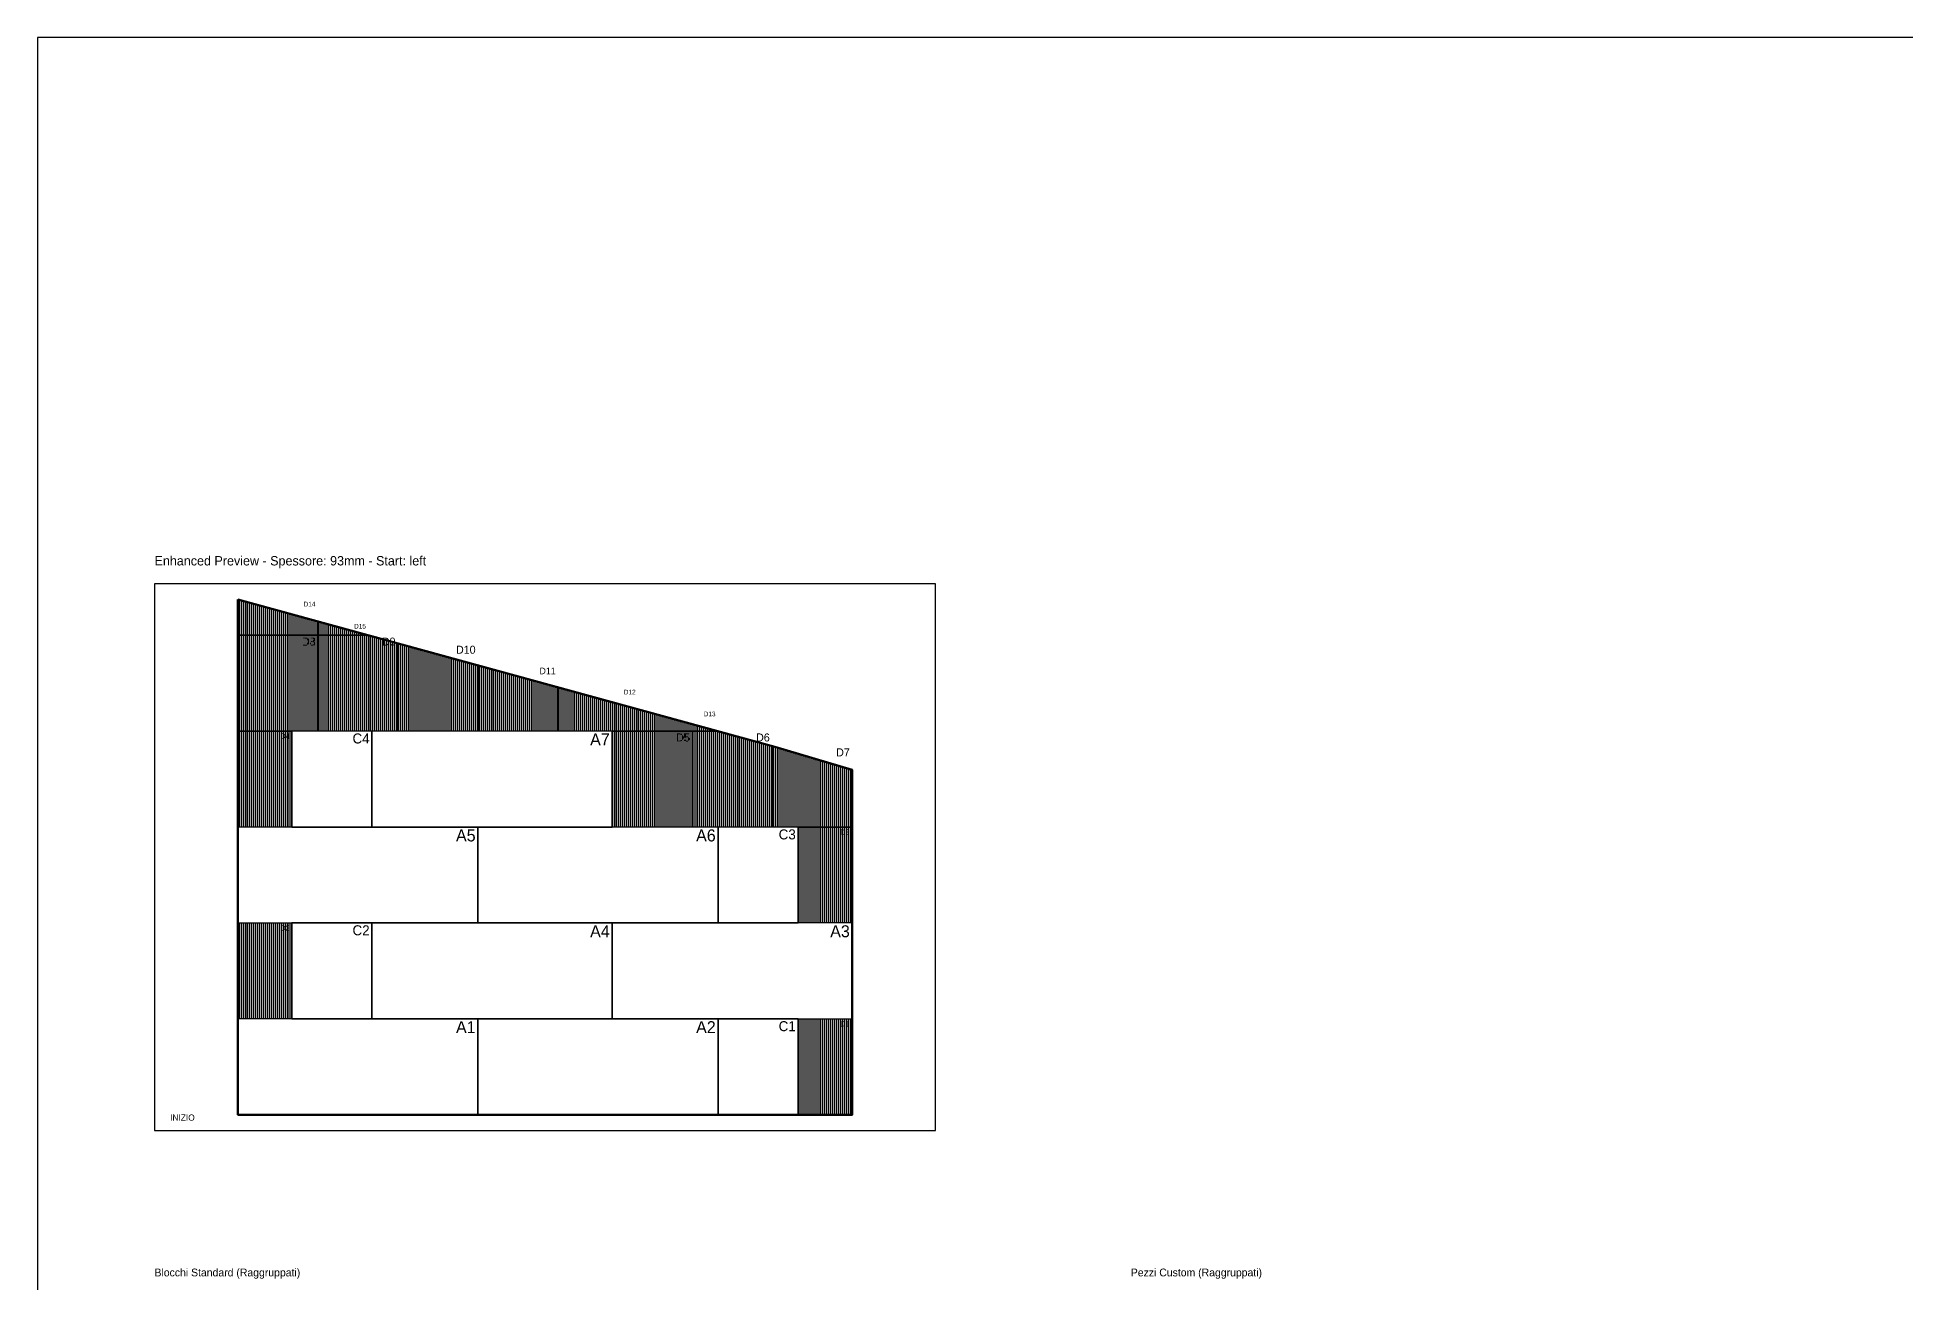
# Model space of a CAD drawing. Header units: metres. Extents: x 0 to 4200, y 0 to 3200.
# Drawn here: x 0 to 2392, y 1605 to 3200 of the extents above; entities that cross this region are included whole.
import ezdxf
from ezdxf.enums import TextEntityAlignment as Align

# ---------------------------------------------------------------- set-up
doc = ezdxf.new("R2010")
doc.units = ezdxf.units.M
for name, color, linetype in [('STEP5_FRAME', 8, 'Continuous'), ('STEP5_HEADER', 7, 'Continuous'), ('STEP5_PREVIEW_BLOCKS', 253, 'Continuous'), ('STEP5_PREVIEW_BORDER', 8, 'Continuous'), ('STEP5_PREVIEW_CUSTOM', 6, 'Continuous'), ('STEP5_PREVIEW_LABELS', 1, 'Continuous'), ('STEP5_PREVIEW_WALL', 5, 'Continuous'), ('STEP5_TABLE_CUSTOM', 7, 'Continuous'), ('STEP5_TABLE_STD', 7, 'Continuous')]:
    doc.layers.add(name, color=color, linetype=linetype)

msp = doc.modelspace()

# ---------------------------------------------------------------- hatches: boundary and pattern name
at = {"layer": 'STEP5_PREVIEW_CUSTOM'}
h = msp.add_hatch(dxfattribs=at)
h.set_pattern_fill('ANSI31', scale=0.8, angle=45)
h.paths.add_polyline_path([(359.2, 2451.9), (359.2, 2434.2), (256.7, 2434.2), (256.7, 2480), (359.2, 2451.9)])
h = msp.add_hatch(dxfattribs=at)
h.set_pattern_fill('ANSI31', scale=0.8, angle=45)
h.paths.add_polyline_path([(423.7, 2434.2), (359.2, 2434.2), (359.2, 2451.9), (423.7, 2434.2)])
h = msp.add_hatch(dxfattribs=at)
h.set_pattern_fill('ANSI31', scale=0.8, angle=45)
h.paths.add_polyline_path([(256.7, 2311.4), (256.7, 2434.2), (359.2, 2434.2), (359.2, 2311.4), (256.7, 2311.4)])
h = msp.add_hatch(dxfattribs=at)
h.set_pattern_fill('ANSI31', scale=0.8, angle=45)
h.paths.add_polyline_path([(359.2, 2311.4), (359.2, 2434.2), (423.7, 2434.2), (461.7, 2423.8), (461.7, 2311.4), (359.2, 2311.4)])
h = msp.add_hatch(dxfattribs=at)
h.set_pattern_fill('ANSI31', scale=0.8, angle=45)
h.paths.add_polyline_path([(564.1, 2311.4), (461.7, 2311.4), (461.7, 2423.8), (564.1, 2395.7), (564.2, 2395.7), (564.2, 2311.4), (564.1, 2311.4)])
h = msp.add_hatch(dxfattribs=at)
h.set_pattern_fill('ANSI31', scale=0.8, angle=45)
h.paths.add_polyline_path([(564.2, 2311.4), (564.2, 2395.7), (666.6, 2367.5), (666.6, 2311.4), (564.2, 2311.4)])
h = msp.add_hatch(dxfattribs=at)
h.set_pattern_fill('ANSI31', scale=0.8, angle=45)
h.paths.add_polyline_path([(666.6, 2311.4), (666.6, 2367.5), (769, 2339.4), (769.1, 2339.4), (769.1, 2311.4), (769, 2311.4), (666.6, 2311.4)])
h = msp.add_hatch(dxfattribs=at)
h.set_pattern_fill('ANSI31', scale=0.8, angle=45)
h.paths.add_polyline_path([(871.3, 2311.4), (871.3, 2311.4), (769.1, 2311.4), (769.1, 2339.4), (871.3, 2311.4)])
h = msp.add_hatch(dxfattribs=at)
h.set_pattern_fill('ANSI31', scale=0.8, angle=45)
h.paths.add_polyline_path([(256.7, 2188.5), (256.7, 2311.4), (325.9, 2311.4), (325.9, 2188.5), (256.7, 2188.5)])
h = msp.add_hatch(dxfattribs=at)
h.set_pattern_fill('ANSI31', scale=0.8, angle=45)
h.paths.add_polyline_path([(735.8, 2311.4), (838.3, 2311.4), (838.3, 2188.5), (735.8, 2188.5), (735.8, 2311.4)])
h = msp.add_hatch(dxfattribs=at)
h.set_pattern_fill('ANSI31', scale=0.8, angle=45)
h.paths.add_polyline_path([(871.4, 2311.4), (940.7, 2292.3), (940.7, 2188.5), (838.3, 2188.5), (838.3, 2311.4), (871.4, 2311.4)])
h = msp.add_hatch(dxfattribs=at)
h.set_pattern_fill('ANSI31', scale=0.8, angle=45)
h.paths.add_polyline_path([(944, 2291.4), (1043.2, 2261.7), (1043.2, 2188.5), (940.7, 2188.5), (940.7, 2292.3), (944, 2291.4)])
h = msp.add_hatch(dxfattribs=at)
h.set_pattern_fill('ANSI31', scale=0.8, angle=45)
h.paths.add_polyline_path([(1043.2, 2065.7), (974, 2065.7), (974, 2188.5), (1043.2, 2188.5), (1043.2, 2065.7)])
h = msp.add_hatch(dxfattribs=at)
h.set_pattern_fill('ANSI31', scale=0.8, angle=45)
h.paths.add_polyline_path([(325.9, 1942.9), (256.7, 1942.9), (256.7, 2065.7), (325.9, 2065.7), (325.9, 1942.9)])
h = msp.add_hatch(dxfattribs=at)
h.set_pattern_fill('ANSI31', scale=0.8, angle=45)
h.paths.add_polyline_path([(1043.2, 1820.1), (974, 1820.1), (974, 1942.8), (1043.2, 1942.8), (1043.2, 1820.1)])

# ---------------------------------------------------------------- linework, layer by layer
at = {"layer": 'STEP5_FRAME', "lineweight": 25}
msp.add_lwpolyline([(0, 0), (4200, 0), (4200, 3200), (0, 3200), (0, 0)], close=True, dxfattribs=at)
at = {"layer": 'STEP5_PREVIEW_BLOCKS', "lineweight": 25}
for points in [[(325.9, 2188.5), (428.4, 2188.5), (428.4, 2311.4), (325.9, 2311.4), (325.9, 2188.5)], [(428.4, 2188.5), (735.8, 2188.5), (735.8, 2311.4), (428.4, 2311.4), (428.4, 2188.5)], [(256.7, 2065.7), (564.1, 2065.7), (564.1, 2188.5), (256.7, 2188.5), (256.7, 2065.7)], [(564.1, 2065.7), (871.5, 2065.7), (871.5, 2188.5), (564.1, 2188.5), (564.1, 2065.7)], [(871.5, 2065.7), (974, 2065.7), (974, 2188.5), (871.5, 2188.5), (871.5, 2065.7)], [(325.9, 1942.9), (428.4, 1942.9), (428.4, 2065.7), (325.9, 2065.7), (325.9, 1942.9)], [(428.4, 1942.9), (735.8, 1942.9), (735.8, 2065.7), (428.4, 2065.7), (428.4, 1942.9)], [(735.8, 1942.9), (1043.2, 1942.9), (1043.2, 2065.7), (735.8, 2065.7), (735.8, 1942.9)], [(256.7, 1820.1), (564.1, 1820.1), (564.1, 1942.9), (256.7, 1942.9), (256.7, 1820.1)], [(564.1, 1820.1), (871.5, 1820.1), (871.5, 1942.9), (564.1, 1942.9), (564.1, 1820.1)], [(871.5, 1820.1), (974, 1820.1), (974, 1942.9), (871.5, 1942.9), (871.5, 1820.1)]]:
    msp.add_lwpolyline(points, close=True, dxfattribs=at)
at = {"layer": 'STEP5_PREVIEW_BORDER'}
msp.add_lwpolyline([(150, 1800), (1150, 1800), (1150, 2500), (150, 2500), (150, 1800)], dxfattribs=at)
at = {"layer": 'STEP5_PREVIEW_CUSTOM', "color": 6, "lineweight": 30}
for points in [[(359.2, 2451.9), (359.2, 2434.2), (256.7, 2434.2), (256.7, 2480), (359.2, 2451.9)], [(423.7, 2434.2), (359.2, 2434.2), (359.2, 2451.9), (423.7, 2434.2)], [(256.7, 2311.4), (256.7, 2434.2), (359.2, 2434.2), (359.2, 2311.4), (256.7, 2311.4)], [(359.2, 2311.4), (359.2, 2434.2), (423.7, 2434.2), (461.7, 2423.8), (461.7, 2311.4), (359.2, 2311.4)], [(564.1, 2311.4), (461.7, 2311.4), (461.7, 2423.8), (564.1, 2395.7), (564.2, 2395.7), (564.2, 2311.4), (564.1, 2311.4)], [(564.2, 2311.4), (564.2, 2395.7), (666.6, 2367.5), (666.6, 2311.4), (564.2, 2311.4)], [(666.6, 2311.4), (666.6, 2367.5), (769, 2339.4), (769.1, 2339.4), (769.1, 2311.4), (769, 2311.4), (666.6, 2311.4)], [(871.3, 2311.4), (871.3, 2311.4), (769.1, 2311.4), (769.1, 2339.4), (871.3, 2311.4)], [(256.7, 2188.5), (256.7, 2311.4), (325.9, 2311.4), (325.9, 2188.5), (256.7, 2188.5)], [(735.8, 2311.4), (838.3, 2311.4), (838.3, 2188.5), (735.8, 2188.5), (735.8, 2311.4)], [(871.4, 2311.4), (940.7, 2292.3), (940.7, 2188.5), (838.3, 2188.5), (838.3, 2311.4), (871.4, 2311.4)], [(944, 2291.4), (1043.2, 2261.7), (1043.2, 2188.5), (940.7, 2188.5), (940.7, 2292.3), (944, 2291.4)], [(1043.2, 2065.7), (974, 2065.7), (974, 2188.5), (1043.2, 2188.5), (1043.2, 2065.7)], [(325.9, 1942.9), (256.7, 1942.9), (256.7, 2065.7), (325.9, 2065.7), (325.9, 1942.9)], [(1043.2, 1820.1), (974, 1820.1), (974, 1942.8), (1043.2, 1942.8), (1043.2, 1820.1)]]:
    msp.add_lwpolyline(points, close=True, dxfattribs=at)
at = {"layer": 'STEP5_PREVIEW_WALL', "color": 5, "lineweight": 60}
msp.add_lwpolyline([(256.7, 2480), (256.7, 1820), (1043.3, 1820), (1043.3, 2261.7), (944, 2291.4), (256.7, 2480)], close=True, dxfattribs=at)

# ---------------------------------------------------------------- texts
at = {"layer": 'STEP5_HEADER', "color": 3}
msp.add_text('Enhanced Preview - Spessore: 93mm - Start: left', height=12, dxfattribs=at).set_placement((150, 2520), align=Align.BOTTOM_LEFT)
at = {"layer": 'STEP5_PREVIEW_LABELS', "color": 1}
for s, height, p in [('D14', 6, (356.1, 2477.1)), ('D15', 6, (420.7, 2448.8)), ('D8', 10.25, (356.1, 2431.2)), ('D9', 10.25, (458.6, 2431.2)), ('D10', 10.25, (561.1, 2420.8)), ('D11', 8.44, (663.6, 2392.7)), ('D12', 6, (766, 2364.4)), ('D13', 6, (868.3, 2336.4)), ('D4', 6.92, (322.9, 2308.4)), ('C4', 12.81, (425.4, 2308.4)), ('A7', 15.35, (732.8, 2308.4)), ('D5', 10.25, (835.3, 2308.4)), ('D6', 10.25, (937.7, 2308.4)), ('D7', 10.25, (1040.2, 2289.3)), ('A5', 15.35, (561.1, 2185.5)), ('A6', 15.35, (868.5, 2185.5)), ('C3', 12.81, (971, 2185.5)), ('D3', 6.92, (1040.2, 2185.5)), ('D2', 6.92, (322.9, 2062.7)), ('C2', 12.81, (425.4, 2062.7)), ('A4', 15.35, (732.8, 2062.7)), ('A3', 15.35, (1040.2, 2062.7)), ('A1', 15.35, (561.1, 1939.9)), ('A2', 15.35, (868.5, 1939.9)), ('C1', 12.81, (971, 1939.9)), ('D1', 6.92, (1040.2, 1939.9))]:
    msp.add_text(s, height=height, dxfattribs=at).set_placement(p, align=Align.TOP_RIGHT)
msp.add_text('INIZIO', height=8, dxfattribs=at).set_placement((170, 1810), align=Align.BOTTOM_LEFT)
at = {"layer": 'STEP5_TABLE_CUSTOM'}
msp.add_text('Pezzi Custom (Raggruppati)', height=10, dxfattribs=at).set_placement((1400, 1610), align=Align.BOTTOM_LEFT)
at = {"layer": 'STEP5_TABLE_STD'}
msp.add_text('Blocchi Standard (Raggruppati)', height=10, dxfattribs=at).set_placement((150, 1610), align=Align.BOTTOM_LEFT)

doc.saveas('drawing.dxf')
